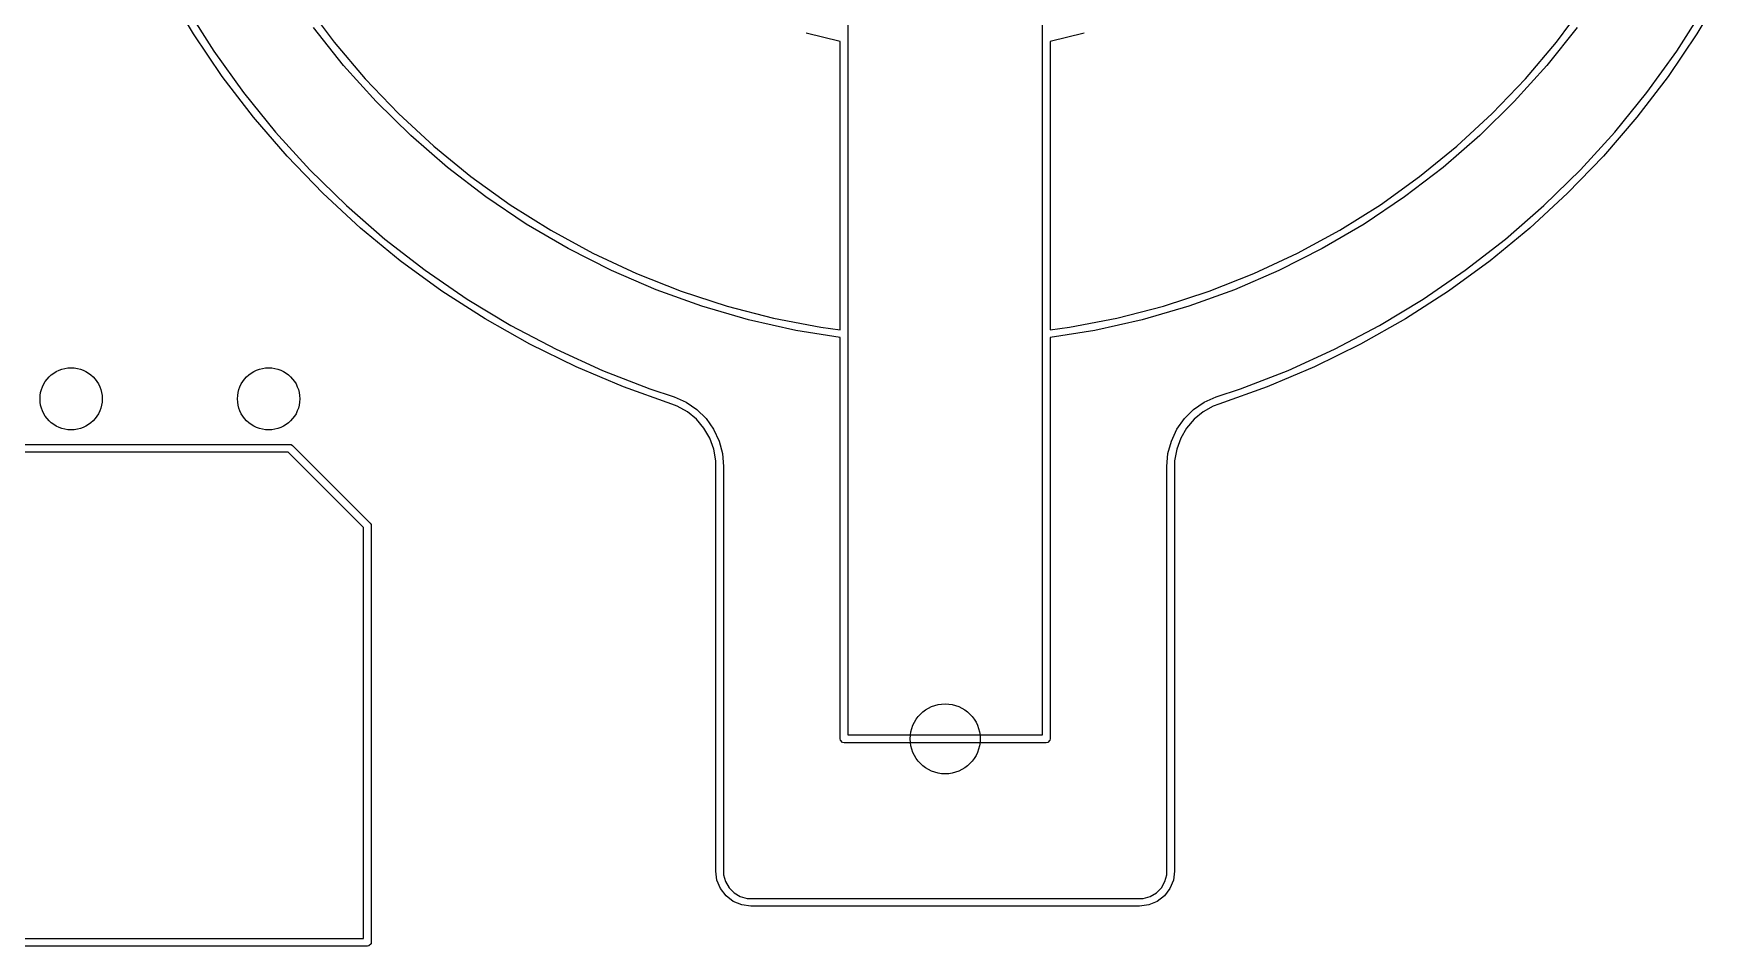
# Model space of a CAD drawing. Extents: x 2.68 to 10.38, y -4.66 to -2.29.
# Drawn here: x 6.503 to 7.358, y -3.701 to -3.24 of the extents above; entities that cross this region are included whole.
import ezdxf

# ---------------------------------------------------------------- set-up
doc = ezdxf.new("R2010")
doc.units = 0
doc.header["$MEASUREMENT"] = 0
doc.layers.add('BLACK', color=7, linetype='CONTINUOUS')

msp = doc.modelspace()

# ---------------------------------------------------------------- linework, layer by layer
at = {"layer": 'BLACK', "linetype": 'CONTINUOUS'}
for p, q in [((6.91535, -2.95866), (6.91535, -3.59449)), ((7.01378, -3.59449), (7.01378, -2.95866)), ((6.58402, -3.23971), (6.5707, -3.21734)), ((7.35843, -3.21734), (7.34512, -3.23971)), ((6.58042, -3.2267), (6.59426, -3.24849)), ((6.6406, -3.22442), (6.65515, -3.24394)), ((7.27398, -3.24394), (7.28854, -3.22442)), ((7.33488, -3.24849), (7.34871, -3.2267)), ((6.5986, -3.26127), (6.58402, -3.23971)), ((6.66001, -3.25577), (6.64472, -3.23653)), ((6.91142, -3.24366), (6.89416, -3.23935)), ((7.03498, -3.23935), (7.01772, -3.24366)), ((7.28442, -3.23653), (7.26913, -3.25577)), ((7.34512, -3.23971), (7.33054, -3.26127)), ((6.59426, -3.24849), (6.60933, -3.26945)), ((6.65515, -3.24394), (6.67087, -3.26252)), ((6.91142, -3.38949), (6.91142, -3.24366)), ((7.01772, -3.24366), (7.01772, -3.38949)), ((7.25826, -3.26252), (7.27398, -3.24394)), ((7.3198, -3.26945), (7.33488, -3.24849)), ((6.67645, -3.27403), (6.66001, -3.25577)), ((7.26913, -3.25577), (7.25268, -3.27403)), ((6.6144, -3.28195), (6.5986, -3.26127)), ((6.67087, -3.26252), (6.68771, -3.2801)), ((7.24142, -3.2801), (7.25826, -3.26252)), ((7.33054, -3.26127), (7.31473, -3.28195)), ((6.60933, -3.26945), (6.62559, -3.2895)), ((6.69399, -3.29124), (6.67645, -3.27403)), ((7.25268, -3.27403), (7.23515, -3.29124)), ((7.30355, -3.2895), (7.3198, -3.26945)), ((6.63137, -3.30169), (6.6144, -3.28195)), ((6.68771, -3.2801), (6.7056, -3.29661)), ((7.22353, -3.29661), (7.24142, -3.2801)), ((7.31473, -3.28195), (7.29776, -3.30169)), ((6.62559, -3.2895), (6.64297, -3.30857)), ((6.71255, -3.30735), (6.69399, -3.29124)), ((7.23515, -3.29124), (7.21658, -3.30735)), ((7.28616, -3.30857), (7.30355, -3.2895)), ((6.7056, -3.29661), (6.72447, -3.31198)), ((7.20466, -3.31198), (7.22353, -3.29661)), ((6.64945, -3.32041), (6.63137, -3.30169)), ((6.64297, -3.30857), (6.66143, -3.32662)), ((6.73207, -3.32227), (6.71255, -3.30735)), ((7.21658, -3.30735), (7.19706, -3.32227)), ((7.2677, -3.32662), (7.28616, -3.30857)), ((7.29776, -3.30169), (7.27968, -3.32041)), ((6.72447, -3.31198), (6.74426, -3.32617)), ((7.18488, -3.32617), (7.20466, -3.31198)), ((6.66858, -3.33806), (6.64945, -3.32041)), ((6.66143, -3.32662), (6.6809, -3.34357)), ((6.75247, -3.33597), (6.73207, -3.32227)), ((6.74426, -3.32617), (6.76487, -3.33911)), ((7.16426, -3.33911), (7.18488, -3.32617)), ((7.19706, -3.32227), (7.17666, -3.33597)), ((7.24823, -3.34357), (7.2677, -3.32662)), ((7.27968, -3.32041), (7.26055, -3.33806)), ((6.6887, -3.35458), (6.66858, -3.33806)), ((6.6809, -3.34357), (6.70131, -3.35936)), ((6.77368, -3.34839), (6.75247, -3.33597)), ((6.76487, -3.33911), (6.78625, -3.35075)), ((7.14288, -3.35075), (7.16426, -3.33911)), ((7.17666, -3.33597), (7.15545, -3.34839)), ((7.22782, -3.35936), (7.24823, -3.34357)), ((7.26055, -3.33806), (7.24044, -3.35458)), ((6.79561, -3.35947), (6.77368, -3.34839)), ((6.78625, -3.35075), (6.8083, -3.36106)), ((7.12083, -3.36106), (7.14288, -3.35075)), ((7.15545, -3.34839), (7.13352, -3.35947)), ((6.70974, -3.3699), (6.6887, -3.35458)), ((6.70131, -3.35936), (6.72261, -3.37395)), ((6.81818, -3.36919), (6.79561, -3.35947)), ((6.8083, -3.36106), (6.83095, -3.36999)), ((7.09819, -3.36999), (7.12083, -3.36106)), ((7.13352, -3.35947), (7.11095, -3.36919)), ((7.20653, -3.37395), (7.22782, -3.35936)), ((7.24044, -3.35458), (7.2194, -3.3699)), ((6.84131, -3.3775), (6.81818, -3.36919)), ((7.11095, -3.36919), (7.08783, -3.3775)), ((6.73162, -3.38399), (6.70974, -3.3699)), ((6.72261, -3.37395), (6.74471, -3.38729)), ((6.83095, -3.36999), (6.8541, -3.37751)), ((6.8649, -3.38436), (6.84131, -3.3775)), ((6.8541, -3.37751), (6.87767, -3.38359)), ((7.05146, -3.38359), (7.07503, -3.37751)), ((7.08783, -3.3775), (7.06423, -3.38436)), ((7.07503, -3.37751), (7.09819, -3.36999)), ((7.18443, -3.38729), (7.20653, -3.37395)), ((7.2194, -3.3699), (7.19751, -3.38399)), ((6.75429, -3.39679), (6.73162, -3.38399)), ((6.88887, -3.38977), (6.8649, -3.38436)), ((6.87767, -3.38359), (6.90157, -3.38821)), ((7.02756, -3.38821), (7.05146, -3.38359)), ((7.06423, -3.38436), (7.04026, -3.38977)), ((7.19751, -3.38399), (7.17485, -3.39679)), ((6.74471, -3.38729), (6.76754, -3.39933)), ((6.91142, -3.39341), (6.88887, -3.38977)), ((6.90157, -3.38821), (6.91142, -3.38949)), ((6.91142, -3.59646), (6.91142, -3.39341)), ((7.01772, -3.38949), (7.02756, -3.38821)), ((7.04026, -3.38977), (7.01772, -3.39341)), ((7.01772, -3.39341), (7.01772, -3.59646)), ((7.1616, -3.39933), (7.18443, -3.38729)), ((6.77765, -3.40826), (6.75429, -3.39679)), ((6.76754, -3.39933), (6.79103, -3.41003)), ((7.13811, -3.41003), (7.1616, -3.39933)), ((7.17485, -3.39679), (7.15148, -3.40826)), ((6.80164, -3.41837), (6.77765, -3.40826)), ((6.79103, -3.41003), (6.81509, -3.41936)), ((7.11404, -3.41936), (7.13811, -3.41003)), ((7.15148, -3.40826), (7.1275, -3.41837)), ((6.82611, -3.42705), (6.80164, -3.41837)), ((6.81509, -3.41936), (6.82738, -3.42332)), ((7.10176, -3.42332), (7.11404, -3.41936)), ((7.1275, -3.41837), (7.10302, -3.42705)), ((6.82889, -3.42804), (6.82611, -3.42705)), ((6.82611, -3.42705), (6.82611, -3.42705)), ((6.82611, -3.42705), (6.82611, -3.42705)), ((6.82738, -3.42332), (6.8274, -3.42334)), ((6.8274, -3.42334), (6.82743, -3.42334)), ((6.82743, -3.42334), (6.82743, -3.42334)), ((6.82743, -3.42334), (6.83341, -3.42608)), ((6.83403, -3.43096), (6.82889, -3.42804)), ((6.83341, -3.42608), (6.83882, -3.42982)), ((7.09032, -3.42982), (7.09572, -3.42608)), ((7.10024, -3.42804), (7.09511, -3.43096)), ((7.09572, -3.42608), (7.1017, -3.42334)), ((7.10302, -3.42705), (7.10024, -3.42804)), ((7.1017, -3.42334), (7.1017, -3.42334)), ((7.1017, -3.42334), (7.10173, -3.42334)), ((7.10173, -3.42334), (7.10176, -3.42332)), ((7.10176, -3.42332), (7.10176, -3.42332)), ((7.10302, -3.42705), (7.10302, -3.42705)), ((7.10302, -3.42705), (7.10302, -3.42705)), ((6.83857, -3.43473), (6.83403, -3.43096)), ((6.84239, -3.43924), (6.83857, -3.43473)), ((6.83882, -3.42982), (6.84349, -3.43444)), ((6.84349, -3.43444), (6.84728, -3.43981)), ((7.08185, -3.43981), (7.08565, -3.43444)), ((7.08565, -3.43444), (7.09032, -3.42982)), ((7.09056, -3.43473), (7.08674, -3.43924)), ((7.09511, -3.43096), (7.09056, -3.43473)), ((6.84536, -3.44435), (6.84239, -3.43924)), ((6.84739, -3.44989), (6.84536, -3.44435)), ((6.84728, -3.43981), (6.85007, -3.44576)), ((6.85007, -3.44576), (6.85179, -3.45211)), ((7.07735, -3.45211), (7.07906, -3.44576)), ((7.07906, -3.44576), (7.08185, -3.43981)), ((7.08377, -3.44435), (7.08174, -3.44989)), ((7.08674, -3.43924), (7.08377, -3.44435)), ((5.87205, -3.44744), (6.63268, -3.44744)), ((6.63186, -3.45138), (5.87402, -3.45138)), ((6.67008, -3.48959), (6.63186, -3.45138)), ((6.63268, -3.44744), (6.63343, -3.44759)), ((6.63343, -3.44759), (6.63407, -3.44802)), ((6.63407, -3.44802), (6.67344, -3.48739)), ((6.84842, -3.45571), (6.84739, -3.44989)), ((6.85179, -3.45211), (6.85236, -3.45866)), ((7.07677, -3.45866), (7.07735, -3.45211)), ((7.08174, -3.44989), (7.08071, -3.45571)), ((6.84842, -3.45866), (6.84842, -3.45571)), ((6.84843, -3.45866), (6.84842, -3.45866)), ((6.84843, -3.66339), (6.84843, -3.45866)), ((6.85236, -3.45866), (6.85236, -3.45866)), ((6.85236, -3.45866), (6.85236, -3.66339)), ((7.07677, -3.66339), (7.07677, -3.45866)), ((7.08071, -3.45571), (7.08071, -3.45866)), ((7.08071, -3.45866), (7.08071, -3.66339)), ((6.67344, -3.48739), (6.67387, -3.48803)), ((6.67387, -3.48803), (6.67402, -3.48878)), ((6.67402, -3.48878), (6.67402, -3.69941)), ((6.67008, -3.69744), (6.67008, -3.48959)), ((6.91157, -3.59721), (6.91142, -3.59646)), ((6.91263, -3.59828), (6.91157, -3.59721)), ((6.91339, -3.59843), (6.91263, -3.59828)), ((7.01575, -3.59843), (6.91339, -3.59843)), ((6.91535, -3.59449), (7.01378, -3.59449)), ((7.0165, -3.59828), (7.01575, -3.59843)), ((7.01757, -3.59721), (7.0165, -3.59828)), ((7.01772, -3.59646), (7.01757, -3.59721)), ((6.84903, -3.66797), (6.84843, -3.66339)), ((6.84843, -3.66339), (6.84843, -3.66339)), ((6.8508, -3.67224), (6.84903, -3.66797)), ((6.85236, -3.66339), (6.85236, -3.66339)), ((6.85236, -3.66339), (6.85236, -3.6652)), ((6.85236, -3.6652), (6.8533, -3.6687)), ((6.8533, -3.6687), (6.85512, -3.67185)), ((7.07402, -3.67185), (7.07583, -3.6687)), ((7.07583, -3.6687), (7.07677, -3.6652)), ((7.07677, -3.6652), (7.07677, -3.66339)), ((7.0801, -3.66797), (7.07834, -3.67224)), ((7.08071, -3.66339), (7.0801, -3.66797)), ((6.85361, -3.67591), (6.8508, -3.67224)), ((6.85728, -3.67873), (6.85361, -3.67591)), ((6.85512, -3.67185), (6.85768, -3.67441)), ((6.85768, -3.67441), (6.86082, -3.67623)), ((6.86082, -3.67623), (6.86433, -3.67717)), ((6.86433, -3.67717), (6.86614, -3.67717)), ((6.86614, -3.67717), (7.06299, -3.67717)), ((7.06299, -3.67717), (7.06299, -3.67717)), ((7.06299, -3.67717), (7.06481, -3.67717)), ((7.06481, -3.67717), (7.06831, -3.67623)), ((7.06831, -3.67623), (7.07145, -3.67441)), ((7.07145, -3.67441), (7.07402, -3.67185)), ((7.07552, -3.67591), (7.07185, -3.67873)), ((7.07834, -3.67224), (7.07552, -3.67591)), ((6.86156, -3.6805), (6.85728, -3.67873)), ((6.86614, -3.6811), (6.86156, -3.6805)), ((7.06299, -3.6811), (6.86614, -3.6811)), ((7.06758, -3.6805), (7.06299, -3.6811)), ((7.06299, -3.6811), (7.06299, -3.6811)), ((7.07185, -3.67873), (7.06758, -3.6805)), ((6.67205, -3.70138), (5.87205, -3.70138)), ((5.87402, -3.69744), (6.67008, -3.69744)), ((6.6728, -3.70123), (6.67205, -3.70138)), ((6.67387, -3.70016), (6.6728, -3.70123)), ((6.67402, -3.69941), (6.67387, -3.70016))]:
    msp.add_line(p, q, dxfattribs=at)
at = {"layer": 'BLACK'}
for centre, radius in [((6.52205, -3.42441), 0.01575), ((6.62205, -3.42441), 0.01575), ((6.96457, -3.59646), 0.01772)]:
    msp.add_circle(centre, radius, dxfattribs=at)

doc.saveas('drawing.dxf')
